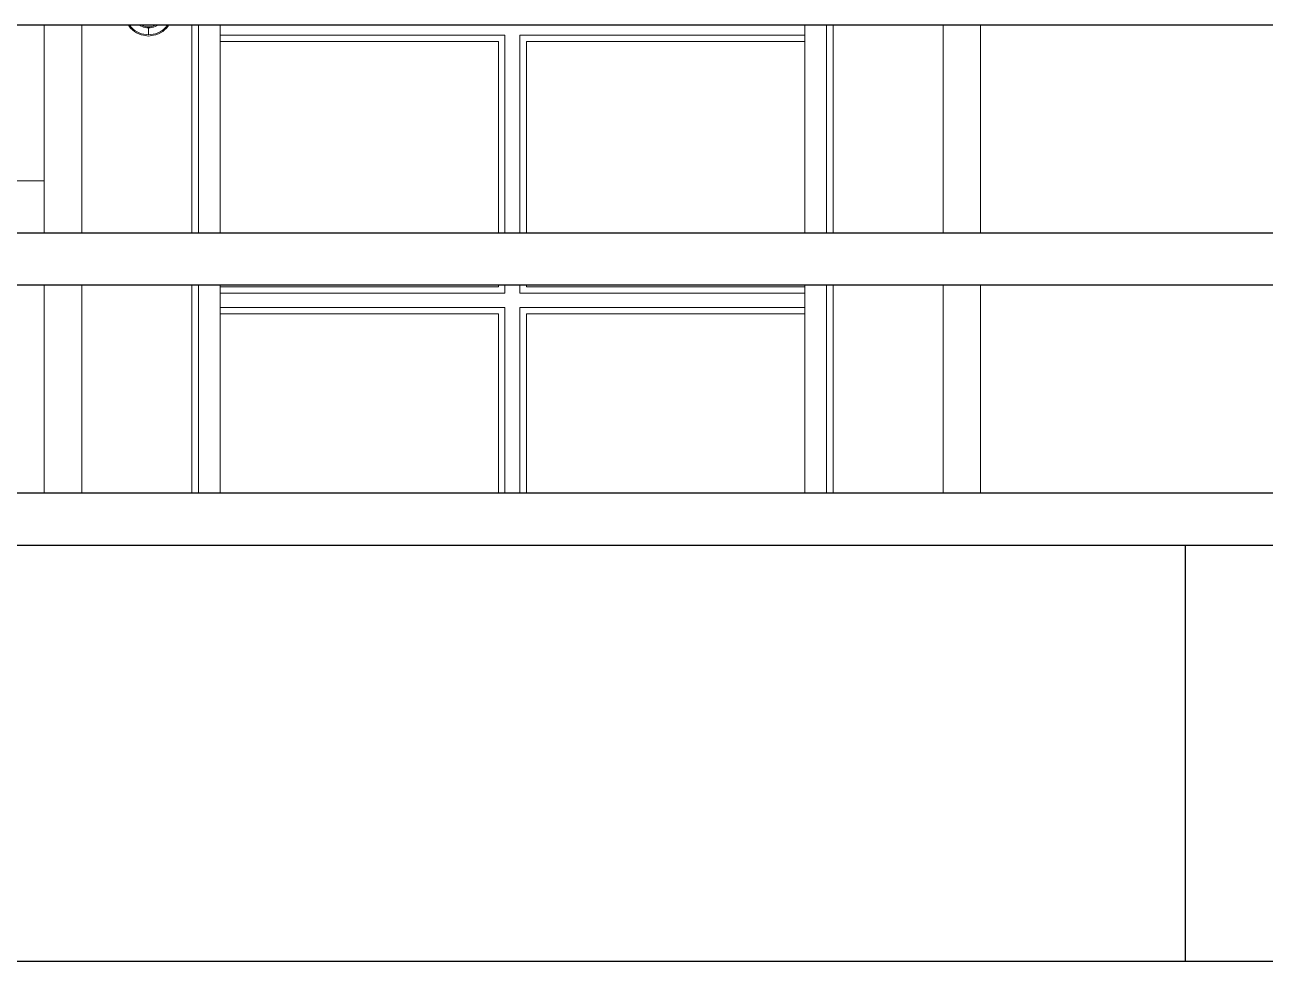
# Model space of a CAD drawing. Header units: inches. Extents: x -5058079 to -5054904, y -3262045 to -3259800.
# Drawn here: x -5056934.1 to -5056886.41, y -3261550.72 to -3261514.72 of the extents above; entities that cross this region are included whole.
import ezdxf

# ---------------------------------------------------------------- set-up
doc = ezdxf.new("R2010")
doc.units = ezdxf.units.IN
doc.header["$LTSCALE"] = 2
doc.header["$MEASUREMENT"] = 0
doc.layers.get('0').update_dxf_attribs({"linetype": 'CONTINUOUS'})
doc.layers.add('window', color=4, linetype='CONTINUOUS', lineweight=13)

msp = doc.modelspace()

# ---------------------------------------------------------------- linework, layer by layer
at = {"ltscale": 0.5}
for p, q in [((-5057070.238, -3261514.719), (-5056646.213, -3261514.719)), ((-5057070.238, -3261522.719), (-5056646.213, -3261522.719)), ((-5057070.238, -3261524.719), (-5056646.213, -3261524.719)), ((-5057070.238, -3261532.719), (-5056646.213, -3261532.719)), ((-5057070.238, -3261534.719), (-5056646.213, -3261534.719)), ((-5056889.475, -3261550.719), (-5056889.475, -3261534.719)), ((-5057080.266, -3261550.719), (-5056641.213, -3261550.719))]:
    msp.add_line(p, q, dxfattribs=at)
at = {"layer": 'window'}
for p, q in [((-5056933.354, -3261514.719), (-5056933.354, -3261522.719)), ((-5056931.908, -3261514.719), (-5056931.908, -3261522.719)), ((-5056930.132, -3261514.719), (-5056930.096, -3261514.774)), ((-5056930.096, -3261514.774), (-5056930.035, -3261514.847)), ((-5056930.084, -3261514.719), (-5056930.063, -3261514.751)), ((-5056930.063, -3261514.751), (-5056930.005, -3261514.821)), ((-5056930.035, -3261514.847), (-5056929.967, -3261514.914)), ((-5056930.005, -3261514.821), (-5056929.94, -3261514.884)), ((-5056929.967, -3261514.914), (-5056929.892, -3261514.973)), ((-5056929.94, -3261514.884), (-5056929.868, -3261514.941)), ((-5056929.892, -3261514.973), (-5056929.81, -3261515.024)), ((-5056929.868, -3261514.941), (-5056929.79, -3261514.99)), ((-5056929.79, -3261514.99), (-5056929.708, -3261515.03)), ((-5056929.715, -3261514.719), (-5056929.707, -3261514.726)), ((-5056929.707, -3261514.726), (-5056929.654, -3261514.759)), ((-5056929.654, -3261514.759), (-5056929.597, -3261514.787)), ((-5056929.632, -3261514.723), (-5056929.638, -3261514.719)), ((-5056929.58, -3261514.749), (-5056929.632, -3261514.723)), ((-5056929.597, -3261514.787), (-5056929.538, -3261514.809)), ((-5056929.525, -3261514.769), (-5056929.58, -3261514.749)), ((-5056929.538, -3261514.809), (-5056929.477, -3261514.824)), ((-5056929.468, -3261514.783), (-5056929.525, -3261514.769)), ((-5056929.477, -3261514.824), (-5056929.414, -3261514.833)), ((-5056929.41, -3261514.792), (-5056929.468, -3261514.783)), ((-5056929.414, -3261514.833), (-5056929.347, -3261514.836)), ((-5056929.347, -3261514.794), (-5056929.41, -3261514.792)), ((-5056929.284, -3261514.792), (-5056929.347, -3261514.794)), ((-5056929.347, -3261514.836), (-5056929.28, -3261514.833)), ((-5056929.347, -3261515.102), (-5056929.347, -3261514.836)), ((-5056929.226, -3261514.783), (-5056929.284, -3261514.792)), ((-5056929.28, -3261514.833), (-5056929.217, -3261514.824)), ((-5056929.169, -3261514.769), (-5056929.226, -3261514.783)), ((-5056929.217, -3261514.824), (-5056929.156, -3261514.809)), ((-5056929.114, -3261514.749), (-5056929.169, -3261514.769)), ((-5056929.156, -3261514.809), (-5056929.097, -3261514.787)), ((-5056929.062, -3261514.723), (-5056929.114, -3261514.749)), ((-5056929.097, -3261514.787), (-5056929.04, -3261514.759)), ((-5056929.056, -3261514.719), (-5056929.062, -3261514.723)), ((-5056929.04, -3261514.759), (-5056928.987, -3261514.726)), ((-5056928.987, -3261514.726), (-5056928.979, -3261514.719)), ((-5056928.987, -3261515.03), (-5056928.904, -3261514.99)), ((-5056928.904, -3261514.99), (-5056928.826, -3261514.941)), ((-5056928.884, -3261515.024), (-5056928.802, -3261514.973)), ((-5056928.826, -3261514.941), (-5056928.754, -3261514.884)), ((-5056928.802, -3261514.973), (-5056928.727, -3261514.914)), ((-5056928.754, -3261514.884), (-5056928.689, -3261514.821)), ((-5056928.727, -3261514.914), (-5056928.659, -3261514.847)), ((-5056928.689, -3261514.821), (-5056928.631, -3261514.751)), ((-5056928.659, -3261514.847), (-5056928.598, -3261514.774)), ((-5056928.631, -3261514.751), (-5056928.61, -3261514.719)), ((-5056928.598, -3261514.774), (-5056928.562, -3261514.719)), ((-5056927.678, -3261514.719), (-5056927.678, -3261522.719)), ((-5056927.426, -3261522.719), (-5056927.426, -3261514.719)), ((-5056926.598, -3261522.719), (-5056926.598, -3261514.719)), ((-5056904.11, -3261522.719), (-5056904.11, -3261514.719)), ((-5056903.282, -3261514.719), (-5056903.282, -3261522.719)), ((-5056903.03, -3261522.719), (-5056903.03, -3261514.719)), ((-5056898.8, -3261522.719), (-5056898.8, -3261514.719)), ((-5056897.354, -3261522.719), (-5056897.354, -3261514.719)), ((-5056929.81, -3261515.024), (-5056929.724, -3261515.066)), ((-5056929.724, -3261515.066), (-5056929.633, -3261515.099)), ((-5056929.708, -3261515.03), (-5056929.621, -3261515.062)), ((-5056929.633, -3261515.099), (-5056929.54, -3261515.123)), ((-5056929.621, -3261515.062), (-5056929.531, -3261515.085)), ((-5056929.54, -3261515.123), (-5056929.347, -3261515.151)), ((-5056929.531, -3261515.085), (-5056929.44, -3261515.098)), ((-5056929.44, -3261515.098), (-5056929.347, -3261515.102)), ((-5056929.347, -3261515.102), (-5056929.254, -3261515.098)), ((-5056929.347, -3261515.151), (-5056929.155, -3261515.123)), ((-5056929.254, -3261515.098), (-5056929.163, -3261515.085)), ((-5056929.163, -3261515.085), (-5056929.073, -3261515.062)), ((-5056929.155, -3261515.123), (-5056929.061, -3261515.099)), ((-5056929.073, -3261515.062), (-5056928.987, -3261515.03)), ((-5056929.061, -3261515.099), (-5056928.97, -3261515.066)), ((-5056928.97, -3261515.066), (-5056928.884, -3261515.024)), ((-5056926.598, -3261515.116), (-5056915.642, -3261515.116)), ((-5056926.598, -3261515.36), (-5056915.894, -3261515.36)), ((-5056915.894, -3261515.36), (-5056915.894, -3261522.719)), ((-5056915.642, -3261515.116), (-5056915.642, -3261522.719)), ((-5056915.066, -3261522.719), (-5056915.066, -3261515.116)), ((-5056915.066, -3261515.116), (-5056904.11, -3261515.116)), ((-5056914.814, -3261515.36), (-5056914.814, -3261522.719)), ((-5056914.814, -3261515.36), (-5056904.11, -3261515.36)), ((-5056987.354, -3261520.719), (-5056933.354, -3261520.719)), ((-5056933.354, -3261524.719), (-5056933.354, -3261532.719)), ((-5056931.908, -3261524.719), (-5056931.908, -3261532.719)), ((-5056927.678, -3261524.719), (-5056927.678, -3261532.719)), ((-5056927.426, -3261532.719), (-5056927.426, -3261524.719)), ((-5056926.598, -3261532.719), (-5056926.598, -3261524.719)), ((-5056926.598, -3261524.789), (-5056915.894, -3261524.789)), ((-5056915.894, -3261524.719), (-5056915.894, -3261524.789)), ((-5056915.642, -3261524.719), (-5056915.642, -3261525.034)), ((-5056915.066, -3261525.034), (-5056915.066, -3261524.719)), ((-5056914.814, -3261524.719), (-5056914.814, -3261524.789)), ((-5056914.814, -3261524.789), (-5056904.11, -3261524.789)), ((-5056904.11, -3261532.719), (-5056904.11, -3261524.719)), ((-5056903.282, -3261524.719), (-5056903.282, -3261532.719)), ((-5056903.03, -3261532.719), (-5056903.03, -3261524.719)), ((-5056898.8, -3261532.719), (-5056898.8, -3261524.719)), ((-5056897.354, -3261532.719), (-5056897.354, -3261524.719)), ((-5056915.642, -3261525.034), (-5056926.598, -3261525.034)), ((-5056904.11, -3261525.034), (-5056915.066, -3261525.034)), ((-5056926.598, -3261525.592), (-5056915.642, -3261525.592)), ((-5056926.598, -3261525.837), (-5056915.894, -3261525.837)), ((-5056915.894, -3261525.837), (-5056915.894, -3261532.719)), ((-5056915.642, -3261525.592), (-5056915.642, -3261532.719)), ((-5056915.066, -3261532.719), (-5056915.066, -3261525.592)), ((-5056915.066, -3261525.592), (-5056904.11, -3261525.592)), ((-5056914.814, -3261525.837), (-5056914.814, -3261532.719)), ((-5056914.814, -3261525.837), (-5056904.11, -3261525.837))]:
    msp.add_line(p, q, dxfattribs=at)

doc.saveas('drawing.dxf')
